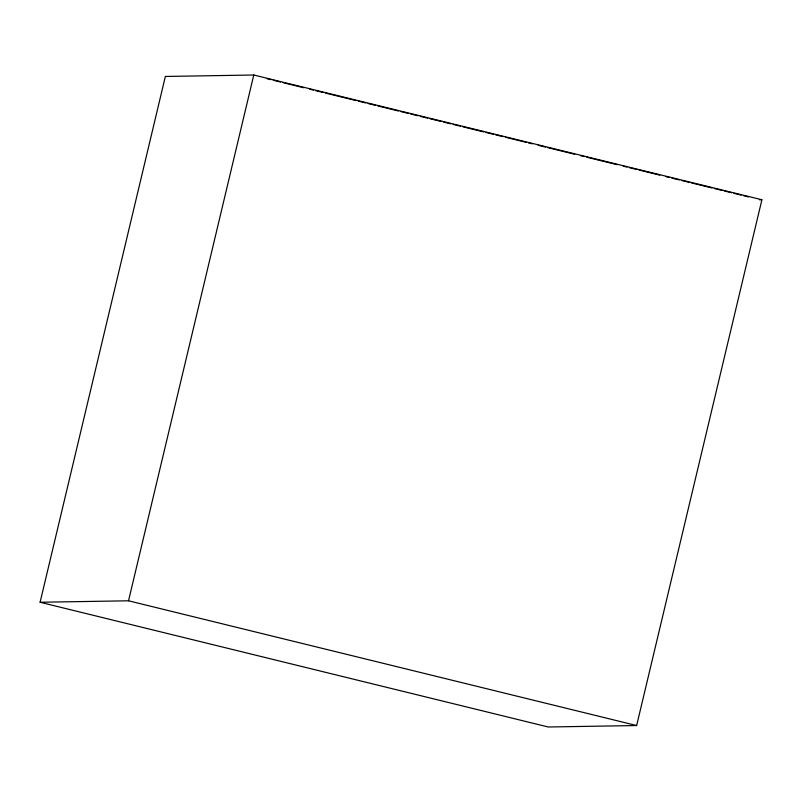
<?xml version="1.0" encoding="UTF-8"?>
<svg xmlns="http://www.w3.org/2000/svg" width="802" height="802" viewBox="0 0 802 802"><rect width="100%" height="100%" fill="white"/><g stroke="black" fill="none" stroke-linecap="round" stroke-linejoin="round"><path stroke-width="1.2" d="M40.1 602.252L165.362 76.461L253.783 75.007L761.9 199.748L636.638 725.539L548.217 726.993L40.1 602.252L128.52 600.798L636.638 725.539M128.52 600.798L253.783 75.007M759.414 199.788L761.9 199.748M267.206 78.776L270.855 79.669M273.281 80.27L280.58 82.055M283.006 82.656L303.667 87.729M309.752 89.222L313.392 90.115M315.828 90.706L323.116 92.501M325.552 93.092L355.938 100.561M358.364 101.152L365.662 102.947M368.088 103.538L375.376 105.333M377.812 105.924L398.474 110.997M400.9 111.598L408.198 113.383M410.624 113.984L417.922 115.769M420.348 116.37L427.646 118.165M430.072 118.756L441.01 121.443M443.446 122.034L450.734 123.829M453.17 124.43L460.458 126.215M462.894 126.816L483.556 131.889M485.982 132.48L493.27 134.275M495.706 134.866L502.994 136.661M505.43 137.252L526.092 142.325M528.518 142.926L532.167 143.819M538.242 145.312L545.54 147.107M547.966 147.698L574.703 154.265M580.788 155.758L584.427 156.651M586.863 157.242L617.249 164.711M623.324 166.194L626.974 167.097M629.4 167.688L636.698 169.483M639.124 170.074L659.785 175.147M665.861 176.64L669.51 177.533M671.936 178.134L679.234 179.919M681.66 180.52L688.958 182.315M691.384 182.906L712.046 187.979M714.482 188.58L721.77 190.365M724.206 190.966L731.494 192.751M733.93 193.352L741.218 195.137M743.644 195.738L748.507 196.931"/></g></svg>
